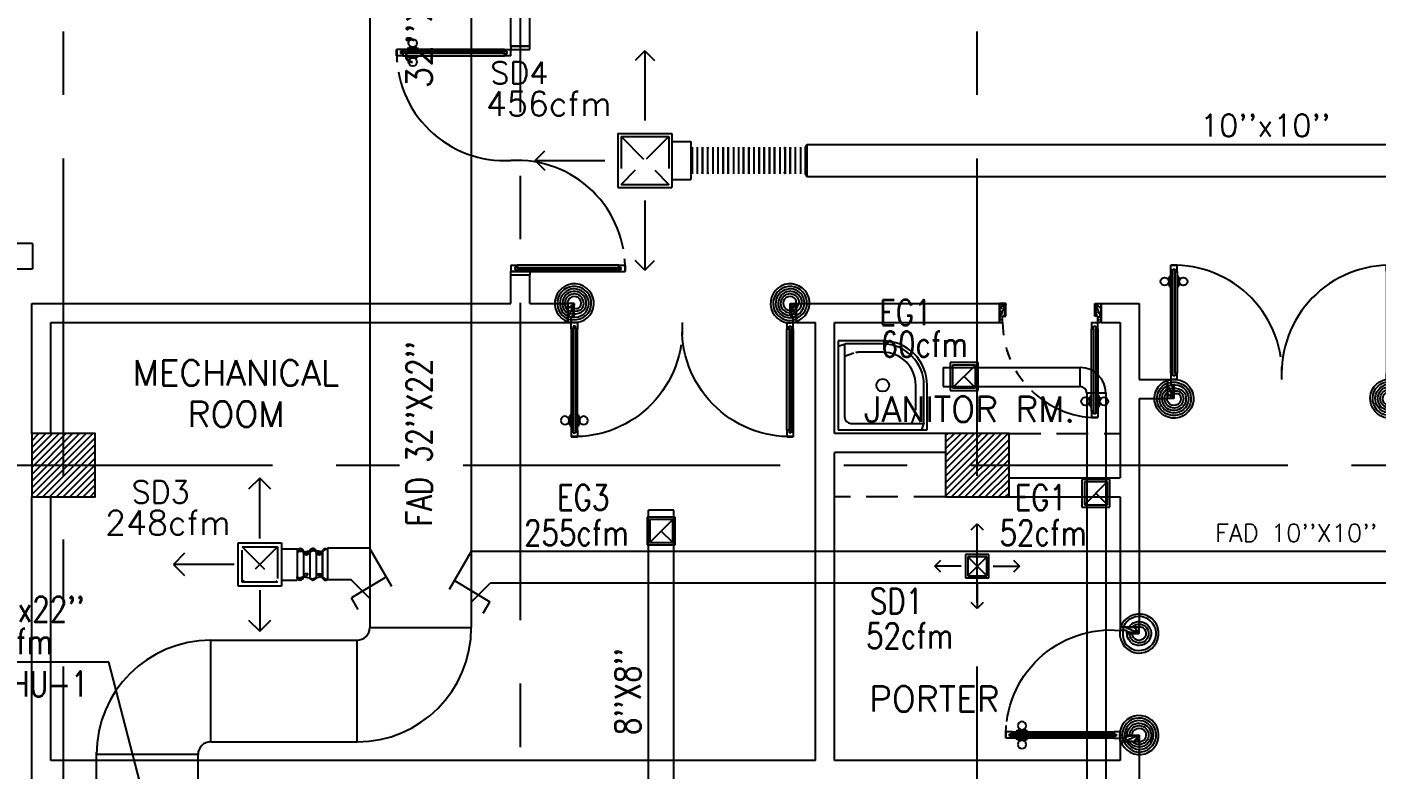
# Model space of a CAD drawing. Extents: x 417866230.2 to 417866327.8, y 43498045.5 to 43498135.4.
# Drawn here: x 417866259.51 to 417866270.15, y 43498097.92 to 43498103.77 of the extents above; entities that cross this region are included whole.
import ezdxf
from ezdxf.enums import TextEntityAlignment as Align

# ---------------------------------------------------------------- set-up
doc = ezdxf.new("R2010")
doc.units = 0
doc.header["$MEASUREMENT"] = 0
doc.linetypes.add('CENTERX2', pattern=[4, 2.5, -0.5, 0.5, -0.5])
doc.linetypes.add('HIDDEN', pattern=[0.375, 0.25, -0.125])
doc.layers.get('0').update_dxf_attribs({"linetype": 'CONTINUOUS'})
for name, color, linetype in [('AXES', 11, 'CENTERX2'), ('COL', 9, 'CONTINUOUS'), ('DIM', 9, 'CONTINUOUS'), ('DOOR', 9, 'CONTINUOUS'), ('DUCT', 6, 'CONTINUOUS'), ('EXDUCT', 10, 'CONTINUOUS'), ('FIX', 9, 'CONTINUOUS'), ('HAT', 12, 'CONTINUOUS'), ('M-AC-FLEX', 3, 'CONTINUOUS'), ('M-EGU.', 2, 'CONTINUOUS'), ('RM-NAME', 9, 'CONTINUOUS'), ('SCD', 2, 'CONTINUOUS'), ('WALL', 4, 'CONTINUOUS')]:
    doc.layers.add(name, color=color, linetype=linetype)
doc.styles.add('ROMANS', font='ROMANS.shx', dxfattribs={"width": 0.6})

# ---------------------------------------------------------------- blocks, each defined once
blk = doc.blocks.new('RM1')
at = {"layer": 'RM-NAME', "style": 'ROMANS'}
for tag, p in [('ROOMNAME1', (0, 324)), ('ROOMNAME2', (0, 0))]:
    blk.add_attdef(tag, text='', height=200, dxfattribs=at).set_placement(p, align=Align.MIDDLE)
blk = doc.blocks.new('*X92')
at = {"color": 0}
for p, q in [((49339, 47907), (49833, 48401)), ((49339, 47960), (49780, 48401)), ((49339, 48013), (49727, 48401)), ((49339, 48066), (49674, 48401)), ((49339, 48119), (49621, 48401)), ((49339, 48172), (49568, 48401)), ((49339, 48226), (49515, 48401)), ((49339, 48279), (49462, 48401)), ((49339, 48332), (49409, 48401)), ((49339, 48385), (49356, 48401)), ((49386, 47901), (49839, 48354)), ((49439, 47901), (49839, 48301)), ((49492, 47901), (49839, 48248)), ((49545, 47901), (49839, 48195)), ((49598, 47901), (49839, 48142)), ((49651, 47901), (49839, 48089)), ((49704, 47901), (49839, 48036)), ((49757, 47901), (49839, 47983)), ((49810, 47901), (49839, 47930))]:
    blk.add_line(p, q, dxfattribs=at)
blk = doc.blocks.new('A$C272A55A0')
at = {"layer": 'DOOR', "color": 0, "linetype": 'ByBlock'}
for p, q in [((0, 900), (0, 1050)), ((50, 1050), (0, 1050)), ((50, 950), (50, 1050)), ((1750, 950), (1750, 1050)), ((1750, 1050), (1800, 1050)), ((1800, 1050), (1800, 900)), ((0, 900), (25, 900)), ((25, 950), (50, 950)), ((25, 900), (25, 950)), ((75, 900), (25, 900)), ((25, 850), (25, 900)), ((58, 870), (42, 870)), ((42, 870), (42, 850)), ((58, 850), (58, 870)), ((75, 900), (75, 850)), ((1725, 900), (1775, 900)), ((1725, 900), (1725, 850)), ((1742, 870), (1758, 870)), ((1742, 850), (1742, 870)), ((1775, 950), (1750, 950)), ((1758, 870), (1758, 850)), ((1775, 900), (1775, 950)), ((1800, 900), (1775, 900)), ((1775, 850), (1775, 900)), ((42, 850), (25, 850)), ((75, 850), (58, 850)), ((1725, 850), (1742, 850)), ((1758, 850), (1775, 850)), ((1718, 160), (1709, 160)), ((1709, 95), (1709, 160)), ((1725, 173), (1718, 173)), ((1718, 173), (1718, 83)), ((1718, 95), (1718, 160)), ((1775, 173), (1782, 173)), ((1782, 173), (1782, 83)), ((1782, 160), (1791, 160)), ((1782, 95), (1782, 160)), ((1791, 95), (1791, 160)), ((25, 50), (42, 50)), ((25, 50), (25, 0)), ((25, 0), (75, 0)), ((75, 0), (25, 0)), ((42, 50), (42, 30)), ((42, 30), (58, 30)), ((58, 50), (75, 50)), ((58, 50), (58, 30)), ((75, 50), (75, 0)), ((1718, 95), (1709, 95)), ((1725, 83), (1718, 83)), ((1742, 50), (1725, 50)), ((1725, 50), (1725, 0)), ((1775, 0), (1725, 0)), ((1725, 0), (1775, 0)), ((1742, 50), (1742, 30)), ((1758, 30), (1742, 30)), ((1775, 50), (1758, 50)), ((1758, 50), (1758, 30)), ((1775, 83), (1782, 83)), ((1775, 50), (1775, 0)), ((1782, 95), (1791, 95))]:
    blk.add_line(p, q, dxfattribs=at)
at = {"layer": 'DOOR', "color": 9, "linetype": 'ByBlock'}
for p, q in [((50, 1050), (0, 1010)), ((50, 1050), (0, 937)), ((50, 1050), (37, 950)), ((1750, 1050), (1800, 1010)), ((1750, 1050), (1800, 937)), ((1750, 1050), (1763, 950))]:
    blk.add_line(p, q, dxfattribs=at)
at = {"layer": 'DOOR', "linetype": 'ByBlock'}
for p, q in [((25, 850), (25, 50)), ((42, 850), (42, 50)), ((58, 850), (58, 50)), ((75, 50), (75, 850)), ((1725, 50), (1725, 850)), ((1742, 850), (1742, 50)), ((1758, 850), (1758, 50)), ((1775, 850), (1775, 50))]:
    blk.add_line(p, q, dxfattribs=at)
at = {"layer": 'DOOR', "color": 0, "linetype": 'ByBlock'}
for centre in [(1676, 128), (1824, 128)]:
    blk.add_circle(centre, 32.4, dxfattribs=at)
at = {"layer": 'DOOR', "color": 9, "linetype": 'ByBlock'}
for centre, radius, start, end in [((50, 1050), 54.4, 203.2074, 270), ((50, 1050), 74.4, 227.7764, 270), ((50, 1050), 94.4, 238.0182, 270), ((50, 1050), 34.4, 180, 270), ((50, 1050), 14.4, 180, 270), ((1750, 1050), 14.4, 270, 0), ((1750, 1050), 34.4, 270, 0), ((1750, 1050), 54.4, 270, 336.7926), ((1750, 1050), 74.4, 270, 312.2236), ((1750, 1050), 94.4, 270, 301.9818), ((50, 1050), 114, 244.0838, 257.3774), ((50, 1050), 134, 248.1598, 259.28), ((50, 1050), 154, 251.1053, 256.2858), ((1750, 1050), 114, 282.6226, 295.9162), ((1750, 1050), 134, 280.72, 291.8402), ((1750, 1050), 154, 283.7142, 288.8947)]:
    blk.add_arc(centre, radius, start, end, dxfattribs=at)
at = {"layer": 'DOOR', "linetype": 'HIDDEN', "ltscale": 0.5}
for centre, start, end in [((50, 851), 268.3174, 3.2965), ((1750, 851), 176.7035, 271.6826)]:
    blk.add_arc(centre, 851, start, end, dxfattribs=at)
at = {"layer": 'WALL', "linetype": 'ByBlock'}
blk.add_line((1800, 900), (1800, 1050), dxfattribs=at)
blk = doc.blocks.new('JAN-001')
for p, q in [((730, -30), (30, -30)), ((30, -30), (30, -730)), ((705, -80), (130, -80)), ((610, -80), (635, -152)), ((688, -30), (704, -76)), ((705, -380), (705, -84)), ((730, -380), (730, -30)), ((80, -130), (80, -705)), ((640, -380), (640, -184)), ((80, -610), (152, -635)), ((30, -688), (76, -704)), ((30, -730), (380, -730)), ((84, -705), (380, -705)), ((184, -640), (380, -640))]:
    blk.add_line(p, q)
blk.add_circle((380, -380), 50)
for centre, radius, start, end in [((130, -130), 50, 90, 180), ((680, -84), 25, 0, 19.0039), ((540, -184), 100, 0, 19.0039), ((380, -380), 350, 270, 0), ((380, -380), 325, 270, 0), ((380, -380), 260, 270, 0), ((184, -540), 100, 250.9961, 270), ((84, -680), 25, 250.9961, 270)]:
    blk.add_arc(centre, radius, start, end)
blk = doc.blocks.new('*X93')
at = {"color": 0}
for p, q in [((42139, 47920), (42620, 48401)), ((42139, 47973), (42567, 48401)), ((42139, 48026), (42514, 48401)), ((42139, 48079), (42461, 48401)), ((42139, 48132), (42408, 48401)), ((42139, 48185), (42355, 48401)), ((42139, 48238), (42302, 48401)), ((42139, 48291), (42249, 48401)), ((42139, 48344), (42196, 48401)), ((42139, 48397), (42143, 48401)), ((42173, 47901), (42639, 48367)), ((42226, 47901), (42639, 48314)), ((42280, 47901), (42639, 48261)), ((42333, 47901), (42639, 48208)), ((42386, 47901), (42639, 48155)), ((42439, 47901), (42639, 48102)), ((42492, 47901), (42639, 48049)), ((42545, 47901), (42639, 47996)), ((42598, 47901), (42639, 47943))]:
    blk.add_line(p, q, dxfattribs=at)
blk = doc.blocks.new('COL50')
at = {"layer": 'COL'}
blk.add_lwpolyline([(-250, 250), (-250, -250), (250, -250), (250, 250)], close=True, dxfattribs=at)
blk = doc.blocks.new('DOOR90')
at = {"layer": 'DOOR', "color": 7, "linetype": 'ByBlock'}
for p, q in [((-150, 0), (0, 0)), ((-150, 0), (-150, -25)), ((0, -50), (-114, 0)), ((0, -50), (-40, 0)), ((0, -50), (0, 0)), ((-1000, -25), (-1050, -25)), ((-1050, -75), (-1050, -25)), ((-1050, -25), (-1050, -75)), ((-1000, -75), (-1050, -75)), ((-1000, -42), (-1020, -42)), ((-1020, -42), (-1020, -58)), ((-1000, -58), (-1020, -58)), ((-1000, -25), (-1000, -42)), ((-1000, -58), (-1000, -75)), ((-878, -18), (-968, -18)), ((-968, -25), (-968, -18)), ((-968, -75), (-968, -82)), ((-878, -82), (-968, -82)), ((-955, -9), (-890, -9)), ((-955, -18), (-955, -9)), ((-955, -18), (-890, -18)), ((-955, -82), (-890, -82)), ((-955, -82), (-955, -91)), ((-955, -91), (-890, -91)), ((-890, -18), (-890, -9)), ((-890, -82), (-890, -91)), ((-878, -25), (-878, -18)), ((-878, -75), (-878, -82)), ((-200, -25), (-150, -25)), ((-200, -42), (-200, -25)), ((-180, -42), (-200, -42)), ((-200, -58), (-180, -58)), ((-200, -75), (-200, -58)), ((-150, -75), (-200, -75)), ((-180, -58), (-180, -42)), ((-150, -25), (-100, -25)), ((-150, -75), (-150, -25)), ((-100, -25), (-100, -50)), ((0, -50), (-100, -37)), ((-100, -50), (0, -50)), ((0, -850), (-114, -900)), ((-100, -875), (-100, -850)), ((0, -850), (-100, -863)), ((-100, -850), (0, -850)), ((0, -850), (-40, -900)), ((0, -850), (0, -900)), ((-150, -875), (-100, -875)), ((-150, -900), (-150, -875)), ((-150, -900), (0, -900)), ((0, -900), (-150, -900))]:
    blk.add_line(p, q, dxfattribs=at)
at = {"layer": 'DOOR', "linetype": 'ByBlock'}
for p, q in [((-200, -25), (-1000, -25)), ((-200, -42), (-1000, -42)), ((-200, -58), (-1000, -58)), ((-1000, -75), (-200, -75))]:
    blk.add_line(p, q, dxfattribs=at)
at = {"layer": 'DOOR', "color": 7, "linetype": 'ByBlock'}
for centre in [(-923, 24), (-923, -124)]:
    blk.add_circle(centre, 32.4, dxfattribs=at)
for centre, radius, start, end in [((0, -50), 154, 161.1053, 166.2858), ((0, -50), 94.4, 148.0182, 180), ((0, -50), 134, 158.1598, 169.28), ((0, -50), 114, 154.0838, 167.3774), ((0, -50), 74.4, 137.7764, 180), ((0, -50), 54.4, 113.2074, 180), ((0, -50), 34.4, 90, 180), ((0, -50), 14.4, 90, 180), ((0, -850), 94.4, 180, 211.9818), ((0, -850), 74.4, 180, 222.2236), ((0, -850), 54.4, 180, 246.7926), ((0, -850), 34.4, 180, 270), ((0, -850), 14.4, 180, 270), ((0, -850), 154, 193.7142, 198.8947), ((0, -850), 134, 190.72, 201.8402)]:
    blk.add_arc(centre, radius, start, end, dxfattribs=at)
at = {"layer": 'DOOR', "linetype": 'HIDDEN', "ltscale": 0.5}
blk.add_arc((-222, -50), 828, 178.2701, 275.003, dxfattribs=at)
blk = doc.blocks.new('DOOR80')
at = {"layer": 'DOOR', "color": 7, "linetype": 'ByBlock'}
for p, q in [((-150, 800), (0, 800)), ((-150, 800), (-150, 775)), ((0, 800), (-150, 800)), ((-150, 775), (-100, 775)), ((0, 750), (-114, 800)), ((-100, 775), (-100, 750)), ((0, 750), (-100, 763)), ((-100, 750), (0, 750)), ((0, 750), (-40, 800)), ((0, 750), (0, 800)), ((-850, 75), (-900, 75)), ((-900, 75), (-900, 25)), ((-900, 25), (-900, 75)), ((-850, 25), (-900, 25)), ((-850, 58), (-870, 58)), ((-870, 42), (-870, 58)), ((-850, 42), (-870, 42)), ((-850, 58), (-850, 75)), ((-850, 25), (-850, 42)), ((-727, 82), (-817, 82)), ((-817, 75), (-817, 82)), ((-817, 25), (-817, 18)), ((-727, 18), (-817, 18)), ((-805, 91), (-740, 91)), ((-805, 82), (-805, 91)), ((-805, 82), (-740, 82)), ((-805, 18), (-740, 18)), ((-805, 18), (-805, 9)), ((-805, 9), (-740, 9)), ((-740, 82), (-740, 91)), ((-740, 18), (-740, 9)), ((-727, 75), (-727, 82)), ((-727, 25), (-727, 18)), ((-150, 75), (-200, 75)), ((-200, 75), (-200, 58)), ((-200, 58), (-180, 58)), ((-180, 42), (-200, 42)), ((-200, 42), (-200, 25)), ((-200, 25), (-150, 25)), ((-180, 58), (-180, 42)), ((-150, 75), (-150, 25)), ((-150, 25), (-100, 25)), ((-150, 0), (-150, 25)), ((0, 0), (-150, 0)), ((0, 50), (-114, 0)), ((-100, 25), (-100, 50)), ((0, 50), (-100, 37)), ((-100, 50), (0, 50)), ((0, 50), (-40, 0)), ((0, 50), (0, 0))]:
    blk.add_line(p, q, dxfattribs=at)
at = {"layer": 'DOOR', "linetype": 'ByBlock'}
for p, q in [((-850, 75), (-200, 75)), ((-200, 58), (-850, 58)), ((-200, 42), (-850, 42)), ((-200, 25), (-850, 25))]:
    blk.add_line(p, q, dxfattribs=at)
at = {"layer": 'DOOR', "color": 7, "linetype": 'ByBlock'}
for centre in [(-772, 124), (-772, -24)]:
    blk.add_circle(centre, 32.4, dxfattribs=at)
at = {"layer": 'DOOR', "linetype": 'HIDDEN', "ltscale": 0.5}
blk.add_arc((-149, 23), 752, 90.0695, 176.0204, dxfattribs=at)
at = {"layer": 'DOOR', "color": 7, "linetype": 'ByBlock'}
for centre, radius, start, end in [((0, 750), 154, 161.1053, 166.2858), ((0, 750), 134, 158.1598, 169.28), ((0, 750), 94.4, 148.0182, 180), ((0, 750), 74.4, 137.7764, 180), ((0, 750), 54.4, 113.2074, 180), ((0, 750), 34.4, 90, 180), ((0, 750), 14.4, 90, 180), ((0, 50), 154, 193.7142, 198.8947), ((0, 50), 134, 190.72, 201.8402), ((0, 50), 114, 192.6226, 205.9162), ((0, 50), 94.4, 180, 211.9818), ((0, 50), 74.4, 180, 222.2236), ((0, 50), 54.4, 180, 246.7926), ((0, 50), 34.4, 180, 270), ((0, 50), 14.4, 180, 270)]:
    blk.add_arc(centre, radius, start, end, dxfattribs=at)
blk = doc.blocks.new('fe-door')
at = {"layer": 'DOOR', "color": 0, "linetype": 'ByBlock'}
for p, q in [((-900, 1775), (-900, 1725)), ((-900, 1725), (-900, 1775)), ((-850, 1775), (-900, 1775)), ((-850, 1725), (-900, 1725)), ((-870, 1758), (-870, 1742)), ((-850, 1758), (-870, 1758)), ((-850, 1742), (-870, 1742)), ((-850, 1775), (-850, 1758)), ((-850, 1742), (-850, 1725)), ((-818, 1775), (-818, 1782)), ((-728, 1782), (-818, 1782)), ((-818, 1725), (-818, 1718)), ((-728, 1718), (-818, 1718)), ((-805, 1782), (-805, 1791)), ((-805, 1791), (-740, 1791)), ((-805, 1782), (-740, 1782)), ((-805, 1718), (-805, 1709)), ((-805, 1718), (-740, 1718)), ((-805, 1709), (-740, 1709)), ((-740, 1782), (-740, 1791)), ((-740, 1718), (-740, 1709)), ((-728, 1775), (-728, 1782)), ((-728, 1725), (-728, 1718)), ((-50, 1758), (-50, 1775)), ((-50, 1775), (0, 1775)), ((-30, 1758), (-50, 1758)), ((-50, 1725), (-50, 1742)), ((-50, 1742), (-30, 1742)), ((0, 1725), (-50, 1725)), ((-30, 1742), (-30, 1758)), ((150, 1800), (0, 1800)), ((0, 1800), (0, 1775)), ((0, 1725), (0, 1775)), ((0, 1775), (150, 1775)), ((150, 1775), (150, 1800)), ((0, 75), (0, 25)), ((0, 75), (50, 75)), ((0, 0), (0, 25)), ((0, 25), (50, 25)), ((150, 25), (0, 25)), ((0, 0), (150, 0)), ((30, 58), (30, 42)), ((50, 58), (30, 58)), ((30, 42), (50, 42)), ((50, 75), (50, 58)), ((50, 42), (50, 25)), ((150, 25), (150, 0)), ((850, 58), (850, 75)), ((850, 75), (900, 75)), ((850, 58), (870, 58)), ((850, 25), (850, 42)), ((850, 42), (870, 42)), ((850, 25), (900, 25)), ((870, 42), (870, 58)), ((900, 25), (900, 75)), ((900, 75), (900, 25))]:
    blk.add_line(p, q, dxfattribs=at)
at = {"layer": 'DOOR', "linetype": 'ByBlock'}
for p, q in [((-50, 1775), (-850, 1775)), ((-50, 1758), (-850, 1758)), ((-50, 1742), (-850, 1742)), ((-850, 1725), (-50, 1725)), ((850, 75), (50, 75)), ((50, 58), (850, 58)), ((50, 42), (850, 42)), ((50, 25), (850, 25))]:
    blk.add_line(p, q, dxfattribs=at)
at = {"layer": 'DOOR', "color": 0, "linetype": 'ByBlock'}
for centre in [(-773, 1824), (-773, 1676)]:
    blk.add_circle(centre, 32.4, dxfattribs=at)
at = {"layer": 'DOOR', "linetype": 'HIDDEN', "ltscale": 0.5}
for centre, start, end in [((-49, 1750), 178.3174, 273.2965), ((49, 50), 358.3174, 93.2965)]:
    blk.add_arc(centre, 851, start, end, dxfattribs=at)
at = {"layer": 'WALL'}
for p, q in [((0, 1800), (150, 1800)), ((0, 0), (150, 0))]:
    blk.add_line(p, q, dxfattribs=at)
at = {"layer": 'WALL', "linetype": 'ByBlock'}
blk.add_line((0, 1800), (150, 1800), dxfattribs=at)

msp = doc.modelspace()

# ---------------------------------------------------------------- linework, layer by layer
at = {"layer": 'AXES'}
for p, q in [((417866259.797, 43498056.238), (417866259.797, 43498134.715)), ((417866266.997, 43498056.238), (417866266.997, 43498134.715)), ((417866263.397, 43498063.102), (417866263.397, 43498121.922)), ((417866230.945, 43498100.322), (417866300.037, 43498100.322))]:
    msp.add_line(p, q, dxfattribs=at)
at = {"layer": 'COL'}
msp.add_lwpolyline([(417866266.747, 43498100.572), (417866266.747, 43498100.072), (417866267.247, 43498100.072), (417866267.247, 43498100.572)], close=True, dxfattribs=at)
at = {"layer": 'DUCT'}
for p, q in [((417866262.21, 43498109.998), (417866262.21, 43498099.044)), ((417866263.01, 43498109.998), (417866263.01, 43498102.778)), ((417866263.01, 43498102.778), (417866263.01, 43498099.044)), ((417866265.654, 43498102.847), (417866274.371, 43498102.847)), ((417866265.654, 43498102.847), (417866265.654, 43498102.597)), ((417866265.654, 43498102.597), (417866274.371, 43498102.597)), ((417866259.554, 43498102.068), (417866258.109, 43498102.068)), ((417866259.554, 43498102.068), (417866259.554, 43498101.868)), ((417866258.009, 43498101.868), (417866259.554, 43498101.868)), ((417866261.878, 43498099.669), (417866261.878, 43498099.422)), ((417866262.209, 43498099.669), (417866261.878, 43498099.669)), ((417866262.209, 43498099.669), (417866262.381, 43498099.371)), ((417866263.01, 43498099.644), (417866262.837, 43498099.343)), ((417866275.031, 43498099.644), (417866263.01, 43498099.644)), ((417866261.878, 43498099.422), (417866262.061, 43498099.422)), ((417866262.209, 43498099.274), (417866262.061, 43498099.422)), ((417866262.341, 43498099.442), (417866262.067, 43498099.277)), ((417866262.878, 43498099.414), (417866263.155, 43498099.247)), ((417866263.01, 43498099.244), (417866263.16, 43498099.394)), ((417866275.831, 43498099.394), (417866263.16, 43498099.394)), ((417866263.31, 43498099.394), (417866263.16, 43498099.394)), ((417866262.118, 43498099.187), (417866262.067, 43498099.277)), ((417866263.103, 43498099.156), (417866263.155, 43498099.247)), ((417866262.21, 43498099.044), (417866263.01, 43498099.044)), ((417866260.957, 43498098.944), (417866262.11, 43498098.944)), ((417866260.957, 43498098.144), (417866260.957, 43498098.944)), ((417866262.11, 43498098.144), (417866262.11, 43498098.944)), ((417866260.957, 43498098.144), (417866262.11, 43498098.144)), ((417866260.057, 43498097.214), (417866260.057, 43498098.063)), ((417866260.857, 43498098.044), (417866260.057, 43498098.044)), ((417866260.857, 43498097.214), (417866260.857, 43498098.044))]:
    msp.add_line(p, q, dxfattribs=at)
for centre, radius, start, end in [((417866262.11, 43498099.044), 0.9, 270, 0), ((417866262.11, 43498099.044), 0.1, 270, 0), ((417866260.957, 43498098.044), 0.9, 90, 180), ((417866260.957, 43498098.044), 0.1, 90, 180)]:
    msp.add_arc(centre, radius, start, end, dxfattribs=at)
at = {"layer": 'EXDUCT', "linetype": 'Continuous'}
for p, q in [((417866266.728, 43498101.091), (417866266.728, 43498100.941)), ((417866266.728, 43498101.091), (417866267.809, 43498101.091)), ((417866267.809, 43498100.941), (417866267.809, 43498101.091)), ((417866266.728, 43498100.941), (417866267.809, 43498100.941)), ((417866267.859, 43498100.891), (417866268.009, 43498100.891)), ((417866267.859, 43498100.891), (417866267.859, 43498097.284)), ((417866268.009, 43498100.891), (417866268.009, 43498097.284)), ((417866264.407, 43498097.265), (417866264.407, 43498099.968)), ((417866264.607, 43498099.968), (417866264.407, 43498099.968)), ((417866264.607, 43498097.265), (417866264.607, 43498099.968))]:
    msp.add_line(p, q, dxfattribs=at)
at = {"layer": 'EXDUCT', "color": 4, "linetype": 'Continuous'}
for p, q in [((417866260.154, 43498098.772), (417866258.675, 43498098.772)), ((417866260.45, 43498097.628), (417866260.154, 43498098.772))]:
    msp.add_line(p, q, dxfattribs=at)
at = {"layer": 'EXDUCT', "linetype": 'Continuous'}
for radius in [0.2, 0.05]:
    msp.add_arc((417866267.809, 43498100.891), radius, 0, 90, dxfattribs=at)
at = {"layer": 'M-AC-FLEX', "color": 11}
for p, q in [((417866264.751, 43498102.827), (417866264.751, 43498102.617)), ((417866264.751, 43498102.827), (417866264.751, 43498102.617)), ((417866264.791, 43498102.827), (417866264.791, 43498102.617)), ((417866264.791, 43498102.827), (417866264.791, 43498102.617)), ((417866264.832, 43498102.617), (417866264.832, 43498102.827)), ((417866264.832, 43498102.827), (417866264.832, 43498102.617)), ((417866264.832, 43498102.827), (417866264.832, 43498102.617)), ((417866264.832, 43498102.617), (417866264.832, 43498102.827)), ((417866264.872, 43498102.827), (417866264.872, 43498102.617)), ((417866264.913, 43498102.827), (417866264.913, 43498102.617)), ((417866264.913, 43498102.827), (417866264.913, 43498102.617)), ((417866264.953, 43498102.827), (417866264.953, 43498102.617)), ((417866264.953, 43498102.827), (417866264.953, 43498102.617)), ((417866264.994, 43498102.617), (417866264.994, 43498102.827)), ((417866264.994, 43498102.827), (417866264.994, 43498102.617)), ((417866264.994, 43498102.827), (417866264.994, 43498102.617)), ((417866264.994, 43498102.617), (417866264.994, 43498102.827)), ((417866265.034, 43498102.827), (417866265.034, 43498102.617)), ((417866265.034, 43498102.617), (417866265.034, 43498102.827)), ((417866265.034, 43498102.617), (417866265.034, 43498102.827)), ((417866265.034, 43498102.827), (417866265.034, 43498102.617)), ((417866265.075, 43498102.827), (417866265.075, 43498102.617)), ((417866265.075, 43498102.827), (417866265.075, 43498102.617)), ((417866265.116, 43498102.827), (417866265.116, 43498102.617)), ((417866265.116, 43498102.827), (417866265.116, 43498102.617)), ((417866265.156, 43498102.827), (417866265.156, 43498102.617)), ((417866265.156, 43498102.617), (417866265.156, 43498102.827)), ((417866265.156, 43498102.617), (417866265.156, 43498102.827)), ((417866265.156, 43498102.827), (417866265.156, 43498102.617)), ((417866265.196, 43498102.617), (417866265.196, 43498102.827)), ((417866265.196, 43498102.827), (417866265.196, 43498102.617)), ((417866265.196, 43498102.827), (417866265.196, 43498102.617)), ((417866265.196, 43498102.617), (417866265.196, 43498102.827)), ((417866265.237, 43498102.827), (417866265.237, 43498102.617)), ((417866265.237, 43498102.827), (417866265.237, 43498102.617)), ((417866265.278, 43498102.827), (417866265.278, 43498102.617)), ((417866265.278, 43498102.827), (417866265.278, 43498102.617)), ((417866265.278, 43498102.617), (417866265.278, 43498102.827)), ((417866265.278, 43498102.827), (417866265.278, 43498102.617)), ((417866265.319, 43498102.827), (417866265.319, 43498102.617)), ((417866265.319, 43498102.827), (417866265.319, 43498102.617)), ((417866265.319, 43498102.617), (417866265.319, 43498102.827)), ((417866265.319, 43498102.827), (417866265.319, 43498102.617)), ((417866265.319, 43498102.827), (417866265.319, 43498102.617)), ((417866265.319, 43498102.827), (417866265.319, 43498102.617)), ((417866265.319, 43498102.617), (417866265.319, 43498102.827)), ((417866265.319, 43498102.827), (417866265.319, 43498102.617)), ((417866265.359, 43498102.827), (417866265.359, 43498102.617)), ((417866265.359, 43498102.827), (417866265.359, 43498102.617)), ((417866265.359, 43498102.617), (417866265.359, 43498102.827)), ((417866265.359, 43498102.827), (417866265.359, 43498102.617)), ((417866265.359, 43498102.827), (417866265.359, 43498102.617)), ((417866265.359, 43498102.827), (417866265.359, 43498102.617)), ((417866265.359, 43498102.617), (417866265.359, 43498102.827)), ((417866265.359, 43498102.827), (417866265.359, 43498102.617)), ((417866265.4, 43498102.827), (417866265.4, 43498102.617)), ((417866265.4, 43498102.827), (417866265.4, 43498102.617)), ((417866265.4, 43498102.617), (417866265.4, 43498102.827)), ((417866265.4, 43498102.827), (417866265.4, 43498102.617)), ((417866265.441, 43498102.827), (417866265.441, 43498102.617)), ((417866265.441, 43498102.827), (417866265.441, 43498102.617)), ((417866265.482, 43498102.617), (417866265.482, 43498102.827)), ((417866265.482, 43498102.827), (417866265.482, 43498102.617)), ((417866265.482, 43498102.827), (417866265.482, 43498102.617)), ((417866265.482, 43498102.617), (417866265.482, 43498102.827)), ((417866265.522, 43498102.827), (417866265.522, 43498102.617)), ((417866265.522, 43498102.617), (417866265.522, 43498102.827)), ((417866265.522, 43498102.617), (417866265.522, 43498102.827)), ((417866265.522, 43498102.827), (417866265.522, 43498102.617)), ((417866265.562, 43498102.827), (417866265.562, 43498102.617)), ((417866265.562, 43498102.827), (417866265.562, 43498102.617)), ((417866265.603, 43498102.827), (417866265.603, 43498102.617)), ((417866265.603, 43498102.827), (417866265.603, 43498102.617)), ((417866265.644, 43498102.827), (417866265.644, 43498102.617)), ((417866265.644, 43498102.617), (417866265.644, 43498102.827)), ((417866265.644, 43498102.617), (417866265.644, 43498102.827)), ((417866265.644, 43498102.827), (417866265.644, 43498102.617)), ((417866261.687, 43498099.641), (417866261.687, 43498099.443)), ((417866261.737, 43498099.641), (417866261.737, 43498099.443)), ((417866261.737, 43498099.641), (417866261.737, 43498099.443)), ((417866261.788, 43498099.641), (417866261.788, 43498099.443)), ((417866261.788, 43498099.641), (417866261.788, 43498099.443)), ((417866261.838, 43498099.641), (417866261.838, 43498099.443)), ((417866261.838, 43498099.641), (417866261.838, 43498099.443)), ((417866261.838, 43498099.442), (417866261.838, 43498099.64)), ((417866261.838, 43498099.442), (417866261.838, 43498099.64))]:
    msp.add_line(p, q, dxfattribs=at)
at = {"layer": 'M-AC-FLEX'}
for points in [[(417866264.741, 43498102.81, 0.257216), (417866264.751, 43498102.827, -1), (417866264.791, 43498102.827)], [(417866264.751, 43498102.827, -0.257216), (417866264.741, 43498102.81, -0.257216)], [(417866264.791, 43498102.827, 1), (417866264.751, 43498102.827)], [(417866264.751, 43498102.827, -1), (417866264.791, 43498102.827)], [(417866264.832, 43498102.827, -1), (417866264.791, 43498102.827, 1), (417866264.751, 43498102.827)], [(417866264.791, 43498102.827, 1), (417866264.832, 43498102.827)], [(417866264.832, 43498102.827, -0.412332), (417866264.812, 43498102.807, -0.412332)], [(417866264.872, 43498102.826, -0.00451), (417866264.872, 43498102.827, 1.018005), (417866264.832, 43498102.827)], [(417866264.832, 43498102.826, 0.00451), (417866264.832, 43498102.827, -1.018005), (417866264.872, 43498102.827)], [(417866264.872, 43498102.827, 1), (417866264.913, 43498102.827, -1), (417866264.953, 43498102.827)], [(417866264.872, 43498102.827, 0.412332), (417866264.892, 43498102.807, 0.412332)], [(417866264.913, 43498102.827, -1), (417866264.872, 43498102.827)], [(417866264.913, 43498102.827, -1), (417866264.953, 43498102.827)], [(417866264.994, 43498102.827, -1), (417866264.953, 43498102.827, 1), (417866264.913, 43498102.827)], [(417866264.953, 43498102.827, 1), (417866264.913, 43498102.827)], [(417866264.953, 43498102.827, 1), (417866264.994, 43498102.827)], [(417866265.034, 43498102.826, -0.00451), (417866265.034, 43498102.827, 1.018005), (417866264.994, 43498102.827)], [(417866264.994, 43498102.826, 0.00451), (417866264.994, 43498102.827, -1.018005), (417866265.034, 43498102.827)], [(417866265.034, 43498102.827, 1), (417866265.075, 43498102.827, -1), (417866265.116, 43498102.827)], [(417866265.075, 43498102.827, -1), (417866265.034, 43498102.827)], [(417866265.116, 43498102.827, 1), (417866265.075, 43498102.827)], [(417866265.075, 43498102.827, -1), (417866265.116, 43498102.827)], [(417866265.156, 43498102.827, -1), (417866265.116, 43498102.827, 1), (417866265.075, 43498102.827)], [(417866265.116, 43498102.827, 1), (417866265.156, 43498102.827)], [(417866265.156, 43498102.827, -0.412332), (417866265.136, 43498102.807, -0.412332)], [(417866265.156, 43498102.826, 0.00451), (417866265.156, 43498102.827, -1.018005), (417866265.196, 43498102.827)], [(417866265.196, 43498102.826, -0.00451), (417866265.196, 43498102.827, 1.018005), (417866265.156, 43498102.827)], [(417866265.196, 43498102.827, 1), (417866265.237, 43498102.827, -1), (417866265.278, 43498102.827)], [(417866265.237, 43498102.827, -1), (417866265.196, 43498102.827)], [(417866265.196, 43498102.827, 0.412332), (417866265.217, 43498102.807, 0.412332)], [(417866265.237, 43498102.827, -1), (417866265.278, 43498102.827)], [(417866265.319, 43498102.827, -1), (417866265.278, 43498102.827, 1), (417866265.237, 43498102.827)], [(417866265.278, 43498102.827, 1), (417866265.237, 43498102.827)], [(417866265.238, 43498102.826, 0.00451), (417866265.238, 43498102.827, -1.018005), (417866265.278, 43498102.827)], [(417866265.278, 43498102.827, 1), (417866265.319, 43498102.827, -1), (417866265.359, 43498102.827)], [(417866265.278, 43498102.827, 1), (417866265.319, 43498102.827)], [(417866265.319, 43498102.827, -1), (417866265.278, 43498102.827)], [(417866265.4, 43498102.827, -1), (417866265.359, 43498102.827, 1), (417866265.319, 43498102.827)], [(417866265.359, 43498102.827, 1), (417866265.4, 43498102.827, -1), (417866265.441, 43498102.827)], [(417866265.4, 43498102.827, -1), (417866265.359, 43498102.827)], [(417866265.359, 43498102.827, 1), (417866265.4, 43498102.827)], [(417866265.441, 43498102.827, 1), (417866265.4, 43498102.827)], [(417866265.4, 43498102.827, -1), (417866265.441, 43498102.827)], [(417866265.482, 43498102.827, -1), (417866265.441, 43498102.827, 1), (417866265.4, 43498102.827)], [(417866265.44, 43498102.826, -0.00451), (417866265.44, 43498102.827, 1.018005), (417866265.4, 43498102.827)], [(417866265.441, 43498102.827, 1), (417866265.482, 43498102.827)], [(417866265.482, 43498102.827, -0.412332), (417866265.461, 43498102.807, -0.412332)], [(417866265.522, 43498102.826, -0.00451), (417866265.522, 43498102.827, 1.018005), (417866265.482, 43498102.827)], [(417866265.482, 43498102.826, 0.00451), (417866265.482, 43498102.827, -1.018005), (417866265.522, 43498102.827)], [(417866265.522, 43498102.827, 1), (417866265.562, 43498102.827, -1), (417866265.603, 43498102.827)], [(417866265.522, 43498102.827, 0.412332), (417866265.542, 43498102.807, 0.412332)], [(417866265.562, 43498102.827, -1), (417866265.522, 43498102.827)], [(417866265.562, 43498102.827, -1), (417866265.603, 43498102.827)], [(417866265.644, 43498102.827, -1), (417866265.603, 43498102.827, 1), (417866265.562, 43498102.827)], [(417866265.603, 43498102.827, 1), (417866265.562, 43498102.827)], [(417866265.603, 43498102.827, 1), (417866265.644, 43498102.827)], [(417866265.644, 43498102.826, 0.00451), (417866265.644, 43498102.827, -0.271033), (417866265.654, 43498102.844, -0.271033)], [(417866265.654, 43498102.844, 0.271033), (417866265.644, 43498102.827)], [(417866264.751, 43498102.616, 0.257216), (417866264.741, 43498102.634, 0.257216)], [(417866264.741, 43498102.634, -0.257216), (417866264.751, 43498102.616, 1), (417866264.791, 43498102.616)], [(417866264.832, 43498102.616, 1), (417866264.791, 43498102.616, -1), (417866264.751, 43498102.616)], [(417866264.791, 43498102.616, -1), (417866264.751, 43498102.616)], [(417866264.751, 43498102.616, 1), (417866264.791, 43498102.616)], [(417866264.791, 43498102.616, -1), (417866264.832, 43498102.616)], [(417866264.832, 43498102.616, 0.412332), (417866264.812, 43498102.637, 0.412332)], [(417866264.832, 43498102.617, -0.00451), (417866264.832, 43498102.617, 0.008922), (417866264.832, 43498102.616)], [(417866264.872, 43498102.617, -0.999838), (417866264.832, 43498102.616)], [(417866264.832, 43498102.616, -0.004461), (417866264.832, 43498102.617)], [(417866264.832, 43498102.617, 0.999838), (417866264.872, 43498102.616)], [(417866264.832, 43498102.616, -0.004461), (417866264.832, 43498102.617)], [(417866264.832, 43498102.617, 0.999838), (417866264.872, 43498102.616)], [(417866264.832, 43498102.617, 0.008922), (417866264.832, 43498102.616)], [(417866264.872, 43498102.617, -0.999838), (417866264.832, 43498102.616)], [(417866264.872, 43498102.617, -0.412332), (417866264.892, 43498102.637, -0.412332)], [(417866264.872, 43498102.617, -1), (417866264.913, 43498102.617, 1), (417866264.953, 43498102.617)], [(417866264.872, 43498102.616, 0.004461), (417866264.872, 43498102.617)], [(417866264.872, 43498102.617, -0.008922), (417866264.872, 43498102.616)], [(417866264.872, 43498102.617, 0.00451), (417866264.872, 43498102.617, -0.008922), (417866264.872, 43498102.616)], [(417866264.872, 43498102.616, 0.004461), (417866264.872, 43498102.617)], [(417866264.994, 43498102.617, 1), (417866264.953, 43498102.617, -1), (417866264.913, 43498102.617)], [(417866264.994, 43498102.617, -0.00451), (417866264.994, 43498102.617, 0.008922), (417866264.994, 43498102.616)], [(417866265.034, 43498102.617, -0.999838), (417866264.994, 43498102.616)], [(417866264.994, 43498102.616, -0.004461), (417866264.994, 43498102.617)], [(417866264.994, 43498102.617, 0.999838), (417866265.034, 43498102.616)], [(417866264.994, 43498102.616, -0.004461), (417866264.994, 43498102.617)], [(417866264.994, 43498102.617, 0.999838), (417866265.034, 43498102.616)], [(417866264.994, 43498102.617, 0.008922), (417866264.994, 43498102.616)], [(417866265.034, 43498102.617, -0.999838), (417866264.994, 43498102.616)], [(417866265.034, 43498102.617, -1), (417866265.075, 43498102.617, 1), (417866265.116, 43498102.617)], [(417866265.034, 43498102.616, 0.004461), (417866265.034, 43498102.617)], [(417866265.034, 43498102.617, -0.008922), (417866265.034, 43498102.616)], [(417866265.034, 43498102.617, 0.00451), (417866265.034, 43498102.617, -0.008922), (417866265.034, 43498102.616)], [(417866265.034, 43498102.616, 0.004461), (417866265.034, 43498102.617)], [(417866265.156, 43498102.617, 1), (417866265.116, 43498102.617, -1), (417866265.075, 43498102.617)], [(417866265.156, 43498102.617, 0.412332), (417866265.136, 43498102.637, 0.412332)], [(417866265.156, 43498102.616, -0.004461), (417866265.156, 43498102.617)], [(417866265.156, 43498102.617, 0.999838), (417866265.196, 43498102.616)], [(417866265.156, 43498102.617, 0.008922), (417866265.156, 43498102.616)], [(417866265.196, 43498102.617, -0.999838), (417866265.156, 43498102.616)], [(417866265.156, 43498102.617, -0.00451), (417866265.156, 43498102.617, 0.008922), (417866265.156, 43498102.616)], [(417866265.196, 43498102.617, -0.999838), (417866265.156, 43498102.616)], [(417866265.156, 43498102.616, -0.004461), (417866265.156, 43498102.617)], [(417866265.156, 43498102.617, 0.999838), (417866265.196, 43498102.616)], [(417866265.196, 43498102.617, -1), (417866265.237, 43498102.617, 1), (417866265.278, 43498102.617)], [(417866265.196, 43498102.617, -0.412332), (417866265.217, 43498102.637, -0.412332)], [(417866265.196, 43498102.617, 0.00451), (417866265.196, 43498102.617, -0.008922), (417866265.196, 43498102.616)], [(417866265.196, 43498102.616, 0.004461), (417866265.196, 43498102.617)], [(417866265.196, 43498102.616, 0.004461), (417866265.196, 43498102.617)], [(417866265.196, 43498102.617, -0.008922), (417866265.196, 43498102.616)], [(417866265.319, 43498102.617, 1), (417866265.278, 43498102.617, -1), (417866265.237, 43498102.617)], [(417866265.238, 43498102.616, -0.004461), (417866265.238, 43498102.617)], [(417866265.238, 43498102.617, 0.999838), (417866265.278, 43498102.616)], [(417866265.238, 43498102.617, 0.008922), (417866265.238, 43498102.616)], [(417866265.278, 43498102.617, -0.999838), (417866265.238, 43498102.616)], [(417866265.278, 43498102.617, -1), (417866265.319, 43498102.617, 1), (417866265.359, 43498102.617)], [(417866265.278, 43498102.617, 0.00451), (417866265.278, 43498102.617, -0.008922), (417866265.278, 43498102.616)], [(417866265.278, 43498102.616, 0.004461), (417866265.278, 43498102.617)], [(417866265.4, 43498102.617, 1), (417866265.359, 43498102.617, -1), (417866265.319, 43498102.617)], [(417866265.359, 43498102.617, -1), (417866265.4, 43498102.617, 1), (417866265.441, 43498102.617)], [(417866265.482, 43498102.617, 1), (417866265.441, 43498102.617, -1), (417866265.4, 43498102.617)], [(417866265.4, 43498102.617, -0.00451), (417866265.4, 43498102.617, 0.008922), (417866265.4, 43498102.616)], [(417866265.44, 43498102.617, -0.999838), (417866265.4, 43498102.616)], [(417866265.4, 43498102.616, -0.004461), (417866265.4, 43498102.617)], [(417866265.4, 43498102.617, 0.999838), (417866265.44, 43498102.616)], [(417866265.44, 43498102.616, 0.004461), (417866265.44, 43498102.617)], [(417866265.44, 43498102.617, -0.008922), (417866265.44, 43498102.616)], [(417866265.482, 43498102.617, 0.412332), (417866265.461, 43498102.637, 0.412332)], [(417866265.482, 43498102.617, -0.00451), (417866265.482, 43498102.617, 0.008922), (417866265.482, 43498102.616)], [(417866265.522, 43498102.617, -0.999838), (417866265.482, 43498102.616)], [(417866265.482, 43498102.616, -0.004461), (417866265.482, 43498102.617)], [(417866265.482, 43498102.617, 0.999838), (417866265.522, 43498102.616)], [(417866265.482, 43498102.616, -0.004461), (417866265.482, 43498102.617)], [(417866265.482, 43498102.617, 0.999838), (417866265.522, 43498102.616)], [(417866265.482, 43498102.617, 0.008922), (417866265.482, 43498102.616)], [(417866265.522, 43498102.617, -0.999838), (417866265.482, 43498102.616)], [(417866265.522, 43498102.617, -0.412332), (417866265.542, 43498102.637, -0.412332)], [(417866265.522, 43498102.617, -1), (417866265.562, 43498102.617, 1), (417866265.603, 43498102.617)], [(417866265.522, 43498102.616, 0.004461), (417866265.522, 43498102.617)], [(417866265.522, 43498102.617, -0.008922), (417866265.522, 43498102.616)], [(417866265.522, 43498102.617, 0.00451), (417866265.522, 43498102.617, -0.008922), (417866265.522, 43498102.616)], [(417866265.522, 43498102.616, 0.004461), (417866265.522, 43498102.617)], [(417866265.644, 43498102.617, 1), (417866265.603, 43498102.617, -1), (417866265.562, 43498102.617)], [(417866265.644, 43498102.616, -0.004461), (417866265.644, 43498102.617)], [(417866265.644, 43498102.617, 0.271014), (417866265.654, 43498102.599, 0.271014)], [(417866265.644, 43498102.617, 0.008922), (417866265.644, 43498102.616)], [(417866265.644, 43498102.617, -0.00451), (417866265.644, 43498102.617, 0.008922), (417866265.644, 43498102.616)], [(417866265.644, 43498102.616, -0.004461), (417866265.644, 43498102.617)], [(417866265.654, 43498102.599, -0.261463), (417866265.644, 43498102.616)], [(417866265.654, 43498102.599, -0.261463), (417866265.644, 43498102.616)], [(417866261.687, 43498099.64, -0.00451), (417866261.687, 43498099.64, 1.018005), (417866261.637, 43498099.64)], [(417866261.637, 43498099.64, 0.00451), (417866261.637, 43498099.64, -1.018005), (417866261.687, 43498099.64)], [(417866261.687, 43498099.641, 1), (417866261.737, 43498099.641, -1), (417866261.788, 43498099.641)], [(417866261.737, 43498099.641, -1), (417866261.788, 43498099.641)], [(417866261.838, 43498099.641, -1), (417866261.788, 43498099.641, 1), (417866261.737, 43498099.641)], [(417866261.788, 43498099.641, 1), (417866261.737, 43498099.641)], [(417866261.878, 43498099.66, 0.630686), (417866261.838, 43498099.64)], [(417866261.838, 43498099.64, 0.00451), (417866261.838, 43498099.64, -0.630686), (417866261.878, 43498099.66, -0.630686)], [(417866261.687, 43498099.641, 0.412332), (417866261.712, 43498099.616, 0.412332)], [(417866261.737, 43498099.641, -1), (417866261.687, 43498099.641)], [(417866261.788, 43498099.641, 1), (417866261.838, 43498099.641)], [(417866261.687, 43498099.443, -0.412332), (417866261.712, 43498099.468, -0.412332)], [(417866261.687, 43498099.443, -1), (417866261.737, 43498099.443, 1), (417866261.788, 43498099.443)], [(417866261.838, 43498099.443, 1), (417866261.788, 43498099.443, -1), (417866261.737, 43498099.443)], [(417866261.687, 43498099.443, -0.999838), (417866261.637, 43498099.442)], [(417866261.637, 43498099.443, 0.999838), (417866261.687, 43498099.442)], [(417866261.637, 43498099.443, 0.999838), (417866261.687, 43498099.442)], [(417866261.687, 43498099.443, -0.999838), (417866261.637, 43498099.442)], [(417866261.687, 43498099.443, 0.00451), (417866261.687, 43498099.442, -0.008922), (417866261.687, 43498099.442)], [(417866261.687, 43498099.442, 0.004461), (417866261.687, 43498099.442)], [(417866261.687, 43498099.442, -0.008922), (417866261.687, 43498099.442)], [(417866261.687, 43498099.442, 0.004461), (417866261.687, 43498099.442)], [(417866261.838, 43498099.443, -0.00451), (417866261.838, 43498099.442, 0.008922), (417866261.838, 43498099.442)], [(417866261.838, 43498099.443, 0.630583), (417866261.878, 43498099.423, 0.630583)], [(417866261.838, 43498099.443, 0.630583), (417866261.878, 43498099.423, 0.630583)], [(417866261.878, 43498099.423, -0.618187), (417866261.838, 43498099.442)], [(417866261.838, 43498099.442, -0.004461), (417866261.838, 43498099.442)], [(417866261.838, 43498099.442, -0.004461), (417866261.838, 43498099.442)], [(417866261.838, 43498099.442, 0.008922), (417866261.838, 43498099.442)], [(417866261.878, 43498099.423, -0.618187), (417866261.838, 43498099.442)]]:
    msp.add_lwpolyline(points, format="xyb", dxfattribs=at)
at = {"layer": 'M-EGU.'}
for p, q in [((417866264.378, 43498103.586), (417866264.302, 43498103.51)), ((417866264.378, 43498103.586), (417866264.378, 43498103.038)), ((417866264.378, 43498103.586), (417866264.454, 43498103.51)), ((417866264.165, 43498102.935), (417866264.165, 43498102.509)), ((417866264.165, 43498102.935), (417866264.591, 43498102.935)), ((417866264.591, 43498102.935), (417866264.591, 43498102.509)), ((417866264.591, 43498102.872), (417866264.741, 43498102.872)), ((417866264.741, 43498102.872), (417866264.741, 43498102.572)), ((417866263.514, 43498102.722), (417866263.59, 43498102.798)), ((417866263.514, 43498102.722), (417866264.063, 43498102.722)), ((417866263.514, 43498102.722), (417866263.59, 43498102.646)), ((417866264.591, 43498102.572), (417866264.741, 43498102.572)), ((417866264.165, 43498102.509), (417866264.591, 43498102.509)), ((417866264.378, 43498102.407), (417866264.378, 43498101.858)), ((417866264.378, 43498101.858), (417866264.302, 43498101.934)), ((417866264.378, 43498101.858), (417866264.454, 43498101.934)), ((417866266.803, 43498101.111), (417866266.803, 43498100.931)), ((417866266.983, 43498101.111), (417866266.803, 43498101.111)), ((417866266.983, 43498100.931), (417866266.983, 43498101.111)), ((417866266.803, 43498100.931), (417866266.983, 43498100.931)), ((417866261.344, 43498100.221), (417866261.256, 43498100.134)), ((417866261.431, 43498100.134), (417866261.344, 43498100.221)), ((417866261.344, 43498099.744), (417866261.344, 43498100.221)), ((417866268.022, 43498100.191), (417866267.842, 43498100.191)), ((417866267.842, 43498100.191), (417866267.842, 43498100.011)), ((417866268.022, 43498100.011), (417866268.022, 43498100.191)), ((417866267.842, 43498100.011), (417866268.022, 43498100.011)), ((417866264.597, 43498099.894), (417866264.417, 43498099.894)), ((417866264.417, 43498099.894), (417866264.417, 43498099.714)), ((417866264.597, 43498099.714), (417866264.597, 43498099.894)), ((417866266.95, 43498099.813), (417866266.997, 43498099.86)), ((417866266.997, 43498099.86), (417866267.044, 43498099.813)), ((417866266.997, 43498099.652), (417866266.997, 43498099.86)), ((417866261.174, 43498099.711), (417866261.514, 43498099.711)), ((417866261.174, 43498099.371), (417866261.174, 43498099.711)), ((417866261.514, 43498099.711), (417866261.514, 43498099.371)), ((417866261.514, 43498099.665), (417866261.637, 43498099.665)), ((417866261.637, 43498099.665), (417866261.637, 43498099.418)), ((417866264.417, 43498099.714), (417866264.597, 43498099.714)), ((417866260.751, 43498099.629), (417866260.664, 43498099.541)), ((417866266.663, 43498099.527), (417866266.711, 43498099.574)), ((417866266.905, 43498099.618), (417866266.905, 43498099.435)), ((417866267.088, 43498099.618), (417866266.905, 43498099.618)), ((417866267.088, 43498099.435), (417866267.088, 43498099.618)), ((417866267.283, 43498099.574), (417866267.33, 43498099.527)), ((417866260.664, 43498099.541), (417866260.751, 43498099.454)), ((417866261.141, 43498099.541), (417866260.664, 43498099.541)), ((417866266.711, 43498099.479), (417866266.663, 43498099.527)), ((417866266.871, 43498099.527), (417866266.663, 43498099.527)), ((417866267.123, 43498099.527), (417866267.33, 43498099.527)), ((417866267.33, 43498099.527), (417866267.283, 43498099.479)), ((417866261.514, 43498099.371), (417866261.174, 43498099.371)), ((417866261.514, 43498099.418), (417866261.637, 43498099.418)), ((417866266.905, 43498099.435), (417866267.088, 43498099.435)), ((417866266.997, 43498099.401), (417866266.997, 43498099.193)), ((417866261.344, 43498099.339), (417866261.344, 43498099.015)), ((417866266.997, 43498099.193), (417866266.95, 43498099.24)), ((417866267.044, 43498099.24), (417866266.997, 43498099.193)), ((417866261.256, 43498099.103), (417866261.344, 43498099.015)), ((417866261.344, 43498099.015), (417866261.431, 43498099.103))]:
    msp.add_line(p, q, dxfattribs=at)
at = {"layer": 'M-EGU.', "linetype": 'HIDDEN'}
for p, q in [((417866264.19, 43498102.91), (417866264.19, 43498102.534)), ((417866264.19, 43498102.91), (417866264.566, 43498102.91)), ((417866264.566, 43498102.91), (417866264.19, 43498102.534)), ((417866264.19, 43498102.91), (417866264.566, 43498102.534)), ((417866264.566, 43498102.91), (417866264.566, 43498102.534)), ((417866264.19, 43498102.534), (417866264.566, 43498102.534)), ((417866266.783, 43498101.131), (417866266.783, 43498100.911)), ((417866267.003, 43498101.131), (417866266.783, 43498101.131)), ((417866266.803, 43498100.931), (417866266.983, 43498101.111)), ((417866267.003, 43498100.911), (417866267.003, 43498101.131)), ((417866266.783, 43498100.911), (417866267.003, 43498100.911)), ((417866268.042, 43498100.211), (417866267.822, 43498100.211)), ((417866267.822, 43498100.211), (417866267.822, 43498099.991)), ((417866267.842, 43498100.011), (417866268.022, 43498100.191)), ((417866268.042, 43498099.991), (417866268.042, 43498100.211)), ((417866267.822, 43498099.991), (417866268.042, 43498099.991)), ((417866264.617, 43498099.914), (417866264.397, 43498099.914)), ((417866264.397, 43498099.914), (417866264.397, 43498099.694)), ((417866264.417, 43498099.714), (417866264.597, 43498099.894)), ((417866264.617, 43498099.694), (417866264.617, 43498099.914)), ((417866261.483, 43498099.68), (417866261.205, 43498099.402)), ((417866261.205, 43498099.68), (417866261.483, 43498099.402)), ((417866261.205, 43498099.68), (417866261.483, 43498099.68)), ((417866261.205, 43498099.402), (417866261.205, 43498099.68)), ((417866261.483, 43498099.68), (417866261.483, 43498099.402)), ((417866264.397, 43498099.694), (417866264.617, 43498099.694)), ((417866266.922, 43498099.602), (417866266.922, 43498099.452)), ((417866266.922, 43498099.452), (417866267.072, 43498099.602)), ((417866266.922, 43498099.602), (417866267.072, 43498099.452)), ((417866267.072, 43498099.602), (417866266.922, 43498099.602)), ((417866267.072, 43498099.452), (417866267.072, 43498099.602)), ((417866266.922, 43498099.452), (417866267.072, 43498099.452)), ((417866261.483, 43498099.402), (417866261.205, 43498099.402))]:
    msp.add_line(p, q, dxfattribs=at)
at = {"layer": 'M-EGU.', "color": 2}
for p, q in [((417866266.983, 43498100.931), (417866266.893, 43498101.021)), ((417866268.022, 43498100.011), (417866267.932, 43498100.101)), ((417866264.597, 43498099.714), (417866264.507, 43498099.804))]:
    msp.add_line(p, q, dxfattribs=at)
at = {"layer": 'WALL'}
for p, q in [((417866263.322, 43498103.622), (417866263.322, 43498103.847)), ((417866263.472, 43498103.622), (417866263.472, 43498103.847)), ((417866263.322, 43498103.622), (417866263.472, 43498103.622)), ((417866263.322, 43498101.822), (417866263.472, 43498101.822)), ((417866263.322, 43498101.597), (417866263.322, 43498101.822)), ((417866263.472, 43498101.597), (417866263.472, 43498101.822)), ((417866259.547, 43498100.572), (417866259.547, 43498101.597)), ((417866259.547, 43498101.597), (417866263.322, 43498101.597)), ((417866263.472, 43498101.597), (417866263.772, 43498101.597)), ((417866263.772, 43498101.447), (417866263.772, 43498101.597)), ((417866265.572, 43498101.597), (417866267.172, 43498101.597)), ((417866265.572, 43498101.447), (417866265.572, 43498101.597)), ((417866267.172, 43498101.447), (417866267.172, 43498101.597)), ((417866267.972, 43498101.597), (417866268.272, 43498101.597)), ((417866267.972, 43498101.447), (417866267.972, 43498101.597)), ((417866268.272, 43498101.597), (417866268.272, 43498100.997)), ((417866259.697, 43498100.572), (417866259.697, 43498101.447)), ((417866259.697, 43498101.447), (417866263.772, 43498101.447)), ((417866265.572, 43498101.447), (417866265.722, 43498101.447)), ((417866265.722, 43498097.997), (417866265.722, 43498101.447)), ((417866265.872, 43498101.447), (417866267.172, 43498101.447)), ((417866265.872, 43498100.572), (417866265.872, 43498101.447)), ((417866267.972, 43498101.447), (417866268.122, 43498101.447)), ((417866268.122, 43498101.447), (417866268.122, 43498100.222)), ((417866268.272, 43498100.997), (417866268.497, 43498100.997)), ((417866268.497, 43498100.847), (417866268.497, 43498100.997)), ((417866268.272, 43498100.847), (417866268.272, 43498099.047)), ((417866268.272, 43498100.847), (417866268.497, 43498100.847)), ((417866266.747, 43498100.572), (417866265.872, 43498100.572)), ((417866266.747, 43498100.422), (417866265.872, 43498100.422)), ((417866265.872, 43498097.997), (417866265.872, 43498100.422)), ((417866267.247, 43498100.222), (417866268.122, 43498100.222)), ((417866259.547, 43498094.572), (417866259.547, 43498100.072)), ((417866259.697, 43498097.997), (417866259.697, 43498100.072)), ((417866267.247, 43498100.072), (417866268.122, 43498100.072)), ((417866268.122, 43498100.072), (417866268.122, 43498099.047)), ((417866268.272, 43498099.047), (417866268.122, 43498099.047)), ((417866268.122, 43498098.147), (417866268.122, 43498097.997)), ((417866268.272, 43498098.147), (417866268.122, 43498098.147)), ((417866268.122, 43498098.147), (417866268.272, 43498098.147)), ((417866268.272, 43498098.147), (417866268.272, 43498097.847)), ((417866265.722, 43498097.997), (417866259.697, 43498097.997)), ((417866268.122, 43498097.997), (417866265.872, 43498097.997))]:
    msp.add_line(p, q, dxfattribs=at)
at = {"layer": 'WALL', "linetype": 'HIDDEN'}
for p, q in [((417866267.247, 43498100.572), (417866268.122, 43498100.572)), ((417866266.747, 43498100.072), (417866265.872, 43498100.072))]:
    msp.add_line(p, q, dxfattribs=at)

# ---------------------------------------------------------------- block references
at = {"layer": 'COL', "xscale": 0.001000000047497451, "yscale": 0.0009999999892897904, "zscale": 0.001}
msp.add_blockref('COL50', (417866259.797, 43498100.322), dxfattribs=at)
at = {"layer": 'DIM', "xscale": 0.001000000047497451, "yscale": 0.0009999999892897904, "zscale": 0.001}
msp.add_blockref('fe-door', (417866263.322, 43498101.822), dxfattribs=at)
at = {"layer": 'DOOR', "yscale": 0.0009999999892897904, "zscale": 0.001}
for name, p, xscale, rotation in [('A$C272A55A0', (417866270.297, 43498101.897), 0.001000000047497451, 180), ('DOOR80', (417866267.972, 43498101.597), 0.0009999999892897904, 90), ('DOOR90', (417866268.272, 43498098.147), -0.001000000047497451, 180)]:
    msp.add_blockref(name, p, dxfattribs=dict(at, xscale=xscale, rotation=rotation))
at = {"layer": 'DOOR', "xscale": -0.001000000047497451, "yscale": 0.0009999999892897904, "zscale": 0.001}
msp.add_blockref('A$C272A55A0', (417866265.572, 43498100.547), dxfattribs=at)
at = {"layer": 'FIX', "xscale": 0.0009999999892897904, "yscale": 0.0009999999892897904, "zscale": 0.001, "rotation": 90}
msp.add_blockref('JAN-001', (417866265.872, 43498100.572), dxfattribs=at)
at = {"layer": 'HAT'}
ref = msp.add_blockref('RM1', (417866261.156, 43498100.725), dxfattribs=dict(at, xscale=0.001000000047497451, yscale=0.0009999999892897904, zscale=0.001))
ref.add_attrib('ROOMNAME2', 'ROOM', dxfattribs={"layer": 'RM-NAME', "height": 0.2, "style": 'ROMANS'}).set_placement((417866261.156, 43498100.725), align=Align.MIDDLE)
ref.add_attrib('ROOMNAME1', 'MECHANICAL', dxfattribs={"layer": 'RM-NAME', "height": 0.2, "style": 'ROMANS'}).set_placement((417866261.156, 43498101.049), align=Align.MIDDLE)
ref = msp.add_blockref('RM1', (417866266.937, 43498100.763), dxfattribs=dict(at, xscale=0.001000000047497451, yscale=0.0009999999892897904, zscale=0.001))
ref.add_attrib('ROOMNAME2', 'JANITOR RM.', dxfattribs={"layer": 'RM-NAME', "height": 0.2, "style": 'ROMANS'}).set_placement((417866266.937, 43498100.763), align=Align.MIDDLE)
at = {"layer": 'HAT', "xscale": 0.001000000047497451, "yscale": 0.0009999999892897904, "zscale": 0.001}
for name in ['*X93', '*X92']:
    msp.add_blockref(name, (417866217.408, 43498052.171), dxfattribs=at)
at = {"layer": 'HAT'}
ref = msp.add_blockref('RM1', (417866266.658, 43498098.482), dxfattribs=dict(at, xscale=0.001000000047497451, yscale=0.0009999999892897904, zscale=0.001))
ref.add_attrib('ROOMNAME2', 'PORTER', dxfattribs={"layer": 'RM-NAME', "height": 0.2, "style": 'ROMANS'}).set_placement((417866266.658, 43498098.482), align=Align.MIDDLE)

# ---------------------------------------------------------------- texts
at = {"layer": 'SCD', "style": 'ROMANS'}
msp.add_text("32''X22''", height=0.2, rotation=90, dxfattribs=at).set_placement((417866262.699, 43498103.29))
for s, height, p in [('SD4', 0.175, (417866263.161, 43498103.325)), ('456cfm', 0.1925, (417866263.126, 43498103.073)), ("10''x10''", 0.175, (417866268.753, 43498102.911)), ('SD3', 0.175, (417866260.334, 43498100.024)), ('248cfm', 0.1925, (417866260.125, 43498099.773)), ("FAD 10''X10''", 0.14, (417866268.872, 43498099.719))]:
    msp.add_text(s, height=height, dxfattribs=at).set_placement(p)
at = {"layer": 'SCD', "style": 'ROMANS', "width": 0.8}
for s, p in [('EG1', (417866266.225, 43498101.425)), ('60cfm', (417866266.236, 43498101.175)), ('EG3', (417866263.686, 43498099.968)), ('EG1', (417866267.291, 43498099.968)), ('255cfm', (417866263.426, 43498099.69)), ('52cfm', (417866267.173, 43498099.69)), ('SD1', (417866266.15, 43498099.152)), ("SAD36''x22''", (417866258.619, 43498099.088)), ('6197 cfm', (417866258.643, 43498098.833)), ('52cfm', (417866266.121, 43498098.879)), ('FROM AHU-1', (417866258.56, 43498098.5))]:
    msp.add_text(s, height=0.2, dxfattribs=at).set_placement(p)
for s, p in [("FAD 32''X22''", (417866262.699, 43498099.84)), ("8''X8''", (417866264.343, 43498098.197))]:
    msp.add_text(s, height=0.2, rotation=90, dxfattribs=at).set_placement(p)

doc.saveas('drawing.dxf')
